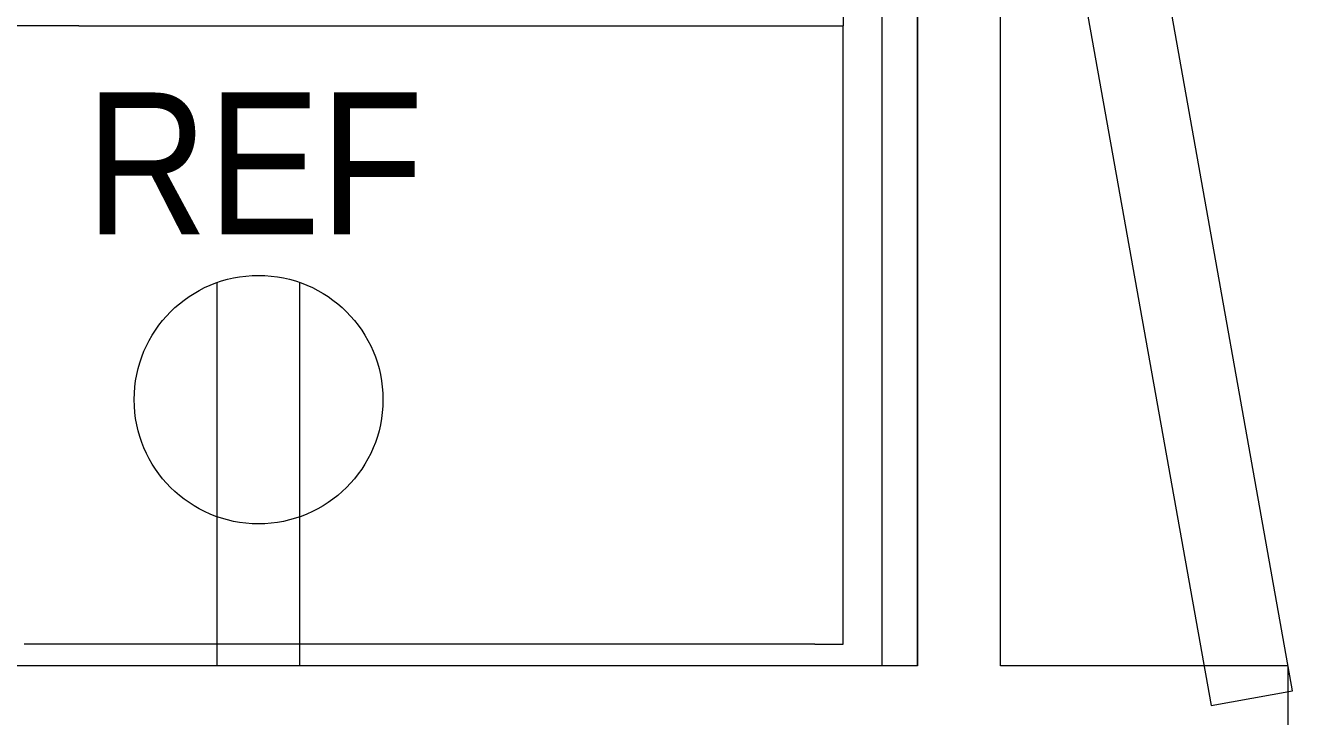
# Model space of a CAD drawing. Header units: inches. Extents: x 1 to 4284, y -575 to 745.
# Drawn here: x 1666.3 to 1719.8, y 464.4 to 493.7 of the extents above; entities that cross this region are included whole.
import ezdxf

# ---------------------------------------------------------------- set-up
doc = ezdxf.new("R2010")
doc.units = ezdxf.units.IN
doc.header["$MEASUREMENT"] = 0
for name, color, linetype, lineweight in [('A-ANNO-NOTE', 131, 'Continuous', 20), ('E-ELEC-FIXT-IDEN', 2, 'Continuous', 9), ('G-IMPT', 8, 'Continuous', 9), ('I-WALL', 2, 'Continuous', 13), ('Q-CASE', 31, 'Continuous', 9), ('Q-SPCQ', 91, 'Continuous', 9)]:
    doc.layers.add(name, color=color, linetype=linetype, lineweight=lineweight)
doc.styles.add('Arial_2', font='arial.ttf', dxfattribs={"width": 0.85, "height": 6})

# ---------------------------------------------------------------- blocks, each defined once
blk = doc.blocks.new('GE French Door Ref GFE28HSKSS - r0010391v-1_dwg-2532224-New Construction - Tel_Data_Elec Plan')
at = {"layer": 'G-IMPT'}
for p, q in [((1.204, 0), (0, 0)), ((0, 0), (0, -26.129)), ((1.204, 0), (34.577, 0)), ((3.509, -26.129), (0, -26.129)), ((0, -29.375), (0, -26.129)), ((32.272, -26.129), (3.509, -26.129)), ((32.272, -26.129), (35.75, -26.129))]:
    blk.add_line(p, q, dxfattribs=at)
blk = doc.blocks.new('GE French Door Ref GFE28HSKSS - GE French Door Ref GFE28HSKSS-2532237-New Construction - Tel_Data_Elec Plan')
blk.add_blockref('GE French Door Ref GFE28HSKSS - r0010391v-1_dwg-2532224-New Construction - Tel_Data_Elec Plan', (-17.875, 18.125))
blk = doc.blocks.new('Counter Top _No Backsplash_ - Standard Counter Top-2543355-New Construction - Tel_Data_Elec Plan')
at = {"layer": 'Q-CASE', "lineweight": 13}
for p, q in [((-47.262, 0), (-47.262, -32.25)), ((-45.762, 0), (-45.762, -32.25)), ((-47.262, -32.25), (-45.762, -32.25))]:
    blk.add_line(p, q, dxfattribs=at)

msp = doc.modelspace()

# ---------------------------------------------------------------- linework, layer by layer
at = {"layer": 'A-ANNO-NOTE'}
for p, q in [((1674.427, 466.595), (1674.427, 482.794)), ((1677.911, 466.595), (1677.911, 482.794))]:
    msp.add_line(p, q, dxfattribs=at)
msp.add_circle((1676.169, 477.841), 5.25, dxfattribs=at)
at = {"layer": 'I-WALL', "color": 250, "lineweight": 20}
for p, q in [((1703.985, 503.845), (1703.985, 466.595)), ((1719.817, 465.535), (1712.984, 503.845)), ((1707.485, 466.595), (1707.485, 500.345)), ((1710.053, 500.345), (1716.372, 464.921)), ((1703.985, 466.595), (1662.285, 466.595)), ((1719.628, 466.595), (1707.485, 466.595)), ((1719.628, 461.97), (1719.628, 466.595)), ((1716.372, 464.921), (1719.817, 465.535))]:
    msp.add_line(p, q, dxfattribs=at)

# ---------------------------------------------------------------- block references
at = {"layer": 'Q-CASE', "lineweight": 13, "rotation": 180}
msp.add_blockref('Counter Top _No Backsplash_ - Standard Counter Top-2543355-New Construction - Tel_Data_Elec Plan', (1656.723, 466.595), dxfattribs=at)
at = {"layer": 'Q-SPCQ', "rotation": 180}
msp.add_blockref('GE French Door Ref GFE28HSKSS - GE French Door Ref GFE28HSKSS-2532237-New Construction - Tel_Data_Elec Plan', (1682.974, 485.629), dxfattribs=at)

# ---------------------------------------------------------------- texts
at = {"layer": 'E-ELEC-FIXT-IDEN', "insert": (1668.878, 490.819), "char_height": 6, "width": 17.77095, "attachment_point": 1, "style": 'Arial_2'}
msp.add_mtext('REF', dxfattribs=at)

doc.saveas('drawing.dxf')
